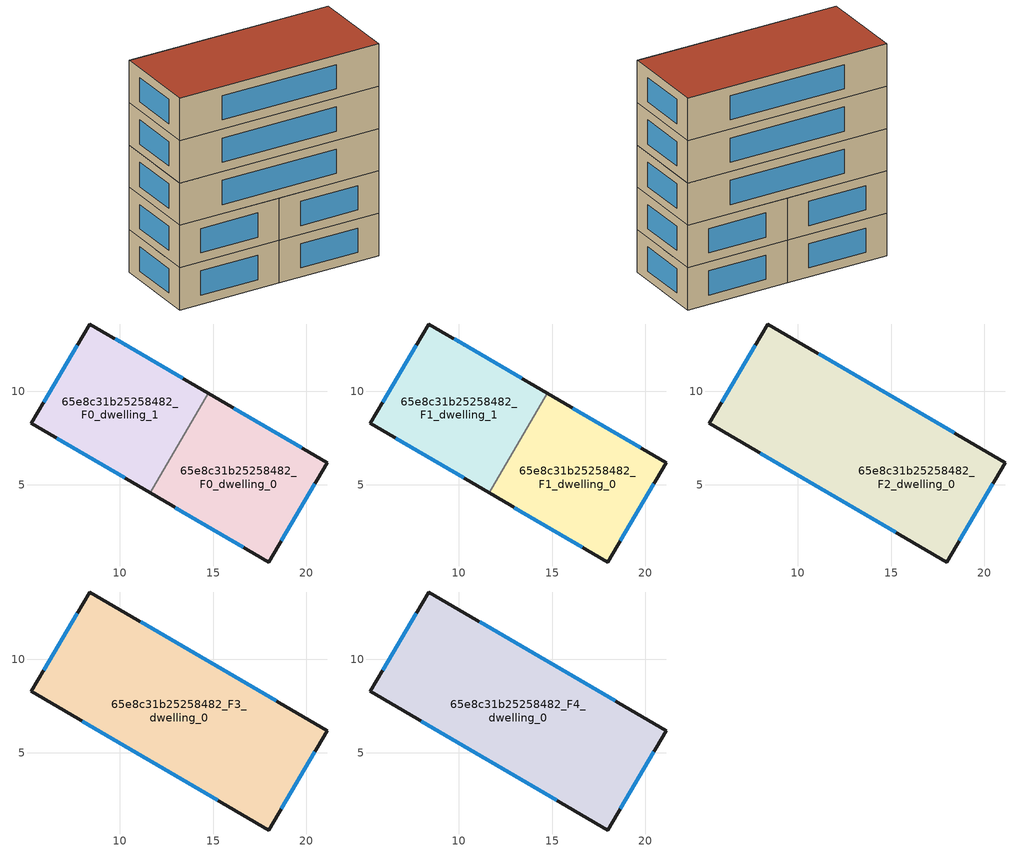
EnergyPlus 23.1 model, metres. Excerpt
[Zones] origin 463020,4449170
65e8c31b25258482_F0_dwelling_0
 floor ground (EU_floor_Construction): 21.12,6.18 17.97,0.85 11.62,4.56 14.74,9.91 z0
 wall outside (EU_wall_Construction): 11.62,4.56 17.97,0.85 21.12,6.18 14.74,9.91 z0:3
 wall to 65e8c31b25258482_F0_dwelling_1 (EU_wall_Construction): 14.74,9.91 11.62,4.56 z0:3
 window (EU_Window_Construction): 19.75,6.98 16.11,9.11 / 18.65,1.99 20.44,5.04 / 12.98,3.77 16.61,1.64 z0.64:2.36
65e8c31b25258482_F0_dwelling_1
 floor ground (EU_floor_Construction): 14.74,9.91 11.62,4.56 5.25,8.28 8.39,13.62 z0
 wall outside (EU_wall_Construction): 14.74,9.91 8.39,13.62 5.25,8.28 11.62,4.56 z0:3
 window (EU_Window_Construction): 6.62,7.49 10.26,5.36 / 7.72,12.48 5.92,9.43 / 13.38,10.7 9.75,12.82 z0.64:2.36
65e8c31b25258482_F1_dwelling_0
 floor to 65e8c31b25258482_F0_dwelling_0 (EU_floor_Construction): 21.12,6.18 17.97,0.85 11.62,4.56 14.74,9.91 z3
 wall outside (EU_wall_Construction): 11.62,4.56 17.97,0.85 21.12,6.18 14.74,9.91 z3:6
 wall to 65e8c31b25258482_F1_dwelling_1 (EU_wall_Construction): 14.74,9.91 11.62,4.56 z3:6
 window (EU_Window_Construction): 19.75,6.98 16.11,9.11 / 18.65,1.99 20.44,5.04 / 12.98,3.77 16.61,1.64 z3.64:5.36
65e8c31b25258482_F1_dwelling_1
 floor to 65e8c31b25258482_F0_dwelling_1 (EU_floor_Construction): 14.74,9.91 11.62,4.56 5.25,8.28 8.39,13.62 z3
 wall outside (EU_wall_Construction): 14.74,9.91 8.39,13.62 5.25,8.28 11.62,4.56 z3:6
 window (EU_Window_Construction): 6.62,7.49 10.26,5.36 / 7.72,12.48 5.92,9.43 / 13.38,10.7 9.75,12.82 z3.64:5.36
65e8c31b25258482_F2_dwelling_0
 floor to 65e8c31b25258482_F1_dwelling_0 (EU_floor_Construction): 21.12,6.18 17.97,0.85 11.62,4.56 14.74,9.91 z6
 floor to 65e8c31b25258482_F1_dwelling_1 (EU_floor_Construction): 14.74,9.91 11.62,4.56 5.25,8.28 8.39,13.62 z6
 wall outside (EU_wall_Construction): 21.12,6.18 8.39,13.62 5.25,8.28 17.97,0.85 21.12,6.18 z6:9
 window (EU_Window_Construction): 18.39,7.78 11.12,12.03 / 18.65,1.99 20.44,5.04 / 7.98,6.69 15.25,2.44 / 7.72,12.48 5.92,9.43 z6.64:8.36
65e8c31b25258482_F3_dwelling_0
 floor to 65e8c31b25258482_F2_dwelling_0 (EU_floor_Construction): 21.12,6.18 17.97,0.85 5.25,8.28 8.39,13.62 z9
 wall outside (EU_wall_Construction): 21.12,6.18 8.39,13.62 5.25,8.28 17.97,0.85 21.12,6.18 z9:12
 window (EU_Window_Construction): 18.39,7.78 11.12,12.03 / 18.65,1.99 20.44,5.04 / 7.98,6.69 15.25,2.44 / 7.72,12.48 5.92,9.43 z9.64:11.36
65e8c31b25258482_F4_dwelling_0
 floor to 65e8c31b25258482_F3_dwelling_0 (EU_floor_Construction): 21.12,6.18 17.97,0.85 5.25,8.28 8.39,13.62 z12
 wall outside (EU_wall_Construction): 21.12,6.18 8.39,13.62 5.25,8.28 17.97,0.85 21.12,6.18 z12:15
 window (EU_Window_Construction): 18.39,7.78 11.12,12.03 / 18.65,1.99 20.44,5.04 / 7.98,6.69 15.25,2.44 / 7.72,12.48 5.92,9.43 z12.64:14.36
 roof outside (EU_roof_Construction): 17.97,0.85 21.12,6.18 8.39,13.62 5.25,8.28 z15
[Building]
EU S2 Campaign: North Axis=0; Terrain=City; Solar Distribution=FullExterior
[Site:Location]
Yerevan-Zvartnots.Intl.AP: Latitude=40.15; Longitude=44.383; Time Zone=4; Elevation=854
[SizingPeriod:WeatherFileDays]
AnnualSizingPeriod: Begin Month=1; Begin Day of Month=1; End Month=12; End Day of Month=31; Day of Week for Start Day=Monday; Use Weather File Daylight Saving Period=No; Use Weather File Rain and Snow Indicators=No
[MATERIAL]
EU_InternalMass_Material: Roughness=MediumRough; Thickness=0.1; Conductivity=1; Density=1800; Specific Heat=900; Thermal Absorptance=0.9; Solar Absorptance=0.7; Visible Absorptance=0.7
[MATERIAL:NOMASS] Roughness=MediumRough; Thermal Absorptance=0.9; Solar Absorptance=0.7; Visible Absorptance=0.7
Name | Thermal Resistance
EU_wall_NoMass | 1.05043
EU_roof_NoMass | 1.45357
EU_floor_NoMass | 0.478065
[WINDOWMATERIAL:SIMPLEGLAZINGSYSTEM]
EU_Window_SimpleGlazing: UFactor=2.5566; Solar Heat Gain Coefficient=0.75; Visible Transmittance=0.75
[CONSTRUCTION]
EU_wall_Construction: EU_wall_NoMass
EU_roof_Construction: EU_roof_NoMass
EU_floor_Construction: EU_floor_NoMass
EU_Window_Construction: EU_Window_SimpleGlazing
EU_InternalMass_Construction: EU_InternalMass_Material
[ZONE] Type=1; Multiplier=1; Ceiling Height=autocalculate; Floor Area=autocalculate; Part of Total Floor Area=Yes
Name | Volume
65e8c31b25258482_F0_dwelling_0; 65e8c31b25258482_F1_dwelling_0 | 136.863
65e8c31b25258482_F2_dwelling_0 | 273.705
65e8c31b25258482_F3_dwelling_0; 65e8c31b25258482_F4_dwelling_0 | 273.711
65e8c31b25258482_F0_dwelling_1; 65e8c31b25258482_F1_dwelling_1 | 136.846
[INTERNALMASS] Construction=EU_InternalMass_Construction
Name | Zone or ZoneList | Surface Area
65e8c31b25258482_F0_dwelling_0_EU_InternalMass | 65e8c31b25258482_F0_dwelling_0 | 45.6209
65e8c31b25258482_F0_dwelling_1_EU_InternalMass | 65e8c31b25258482_F0_dwelling_1 | 45.6155
65e8c31b25258482_F1_dwelling_0_EU_InternalMass | 65e8c31b25258482_F1_dwelling_0 | 45.6209
65e8c31b25258482_F1_dwelling_1_EU_InternalMass | 65e8c31b25258482_F1_dwelling_1 | 45.6155
65e8c31b25258482_F2_dwelling_0_EU_InternalMass | 65e8c31b25258482_F2_dwelling_0 | 91.237
65e8c31b25258482_F3_dwelling_0_EU_InternalMass | 65e8c31b25258482_F3_dwelling_0 | 91.237
65e8c31b25258482_F4_dwelling_0_EU_InternalMass | 65e8c31b25258482_F4_dwelling_0 | 91.237
[OTHEREQUIPMENT] Fuel Type=Electricity; Design Level Calculation Method=Watts/Area; Power per Zone Floor Area=1; Fraction Latent=0; Fraction Radiant=0; Fraction Lost=0; Carbon Dioxide Generation Rate=0; EndUse Subcategory=EU_Step8_InternalGains
Name | Zone or ZoneList or Space or SpaceList | Schedule
EU_Step8_InternalGain_65e8c31b25258482_F0_dwelling_0_f000 | 65e8c31b25258482_F0_dwelling_0 | EU_Step8_GainSchedule_65e8c31b25258482_F0_dwelling_0_f000
EU_Step8_InternalGain_65e8c31b25258482_F0_dwelling_1_f000 | 65e8c31b25258482_F0_dwelling_1 | EU_Step8_GainSchedule_65e8c31b25258482_F0_dwelling_1_f000
EU_Step8_InternalGain_65e8c31b25258482_F1_dwelling_0_f000 | 65e8c31b25258482_F1_dwelling_0 | EU_Step8_GainSchedule_65e8c31b25258482_F1_dwelling_0_f000
EU_Step8_InternalGain_65e8c31b25258482_F1_dwelling_1_f000 | 65e8c31b25258482_F1_dwelling_1 | EU_Step8_GainSchedule_65e8c31b25258482_F1_dwelling_1_f000
EU_Step8_InternalGain_65e8c31b25258482_F2_dwelling_0_f000 | 65e8c31b25258482_F2_dwelling_0 | EU_Step8_GainSchedule_65e8c31b25258482_F2_dwelling_0_f000
EU_Step8_InternalGain_65e8c31b25258482_F3_dwelling_0_f000 | 65e8c31b25258482_F3_dwelling_0 | EU_Step8_GainSchedule_65e8c31b25258482_F3_dwelling_0_f000
EU_Step8_InternalGain_65e8c31b25258482_F4_dwelling_0_f000 | 65e8c31b25258482_F4_dwelling_0 | EU_Step8_GainSchedule_65e8c31b25258482_F4_dwelling_0_f000
[ZONEVENTILATION:DESIGNFLOWRATE] Schedule=EU_AlwaysOn; Design Flow Rate Calculation Method=AirChanges/Hour; Air Changes per Hour=0.557805; Ventilation Type=Natural; Fan Pressure Rise=0; Fan Total Efficiency=1; Constant Term Coefficient=1; Temperature Term Coefficient=0; Velocity Term Coefficient=0; Velocity Squared Term Coefficient=0; Minimum Indoor Temperature=-100; Maximum Indoor Temperature=100; Delta Temperature=-100; Minimum Outdoor Temperature=-100; Maximum Outdoor Temperature=100; Maximum Wind Speed=40
Name | Zone or ZoneList or Space or SpaceList
EU_ConstantAir_65e8c31b25258482_F0_dwelling_0 | 65e8c31b25258482_F0_dwelling_0
EU_ConstantAir_65e8c31b25258482_F0_dwelling_1 | 65e8c31b25258482_F0_dwelling_1
EU_ConstantAir_65e8c31b25258482_F1_dwelling_0 | 65e8c31b25258482_F1_dwelling_0
EU_ConstantAir_65e8c31b25258482_F1_dwelling_1 | 65e8c31b25258482_F1_dwelling_1
EU_ConstantAir_65e8c31b25258482_F2_dwelling_0 | 65e8c31b25258482_F2_dwelling_0
EU_ConstantAir_65e8c31b25258482_F3_dwelling_0 | 65e8c31b25258482_F3_dwelling_0
EU_ConstantAir_65e8c31b25258482_F4_dwelling_0 | 65e8c31b25258482_F4_dwelling_0
[HVACTEMPLATE:THERMOSTAT] Constant Heating Setpoint=20; Constant Cooling Setpoint=50
EU_HeatOnly_65e8c31b25258482_F0_dwelling_0; EU_HeatOnly_65e8c31b25258482_F0_dwelling_1; EU_HeatOnly_65e8c31b25258482_F1_dwelling_0; EU_HeatOnly_65e8c31b25258482_F1_dwelling_1; EU_HeatOnly_65e8c31b25258482_F2_dwelling_0; EU_HeatOnly_65e8c31b25258482_F3_dwelling_0; EU_HeatOnly_65e8c31b25258482_F4_dwelling_0
[HVACTEMPLATE:ZONE:IDEALLOADSAIRSYSTEM] System Availability Schedule=EU_AlwaysOn; Maximum Heating Supply Air Temperature=50; Minimum Cooling Supply Air Temperature=13; Maximum Heating Supply Air Humidity Ratio=0.0156; Minimum Cooling Supply Air Humidity Ratio=0.0077; Heating Limit=NoLimit; Cooling Limit=NoLimit; Heating Availability Schedule=EU_AlwaysOn; Cooling Availability Schedule=EU_CoolingOff; Dehumidification Control Type=ConstantSensibleHeatRatio; Cooling Sensible Heat Ratio=0.7; Dehumidification Setpoint=60; Humidification Control Type=None; Humidification Setpoint=30; Outdoor Air Method=None; Outdoor Air Flow Rate per Person=0.00944; Outdoor Air Flow Rate per Zone Floor Area=0; Outdoor Air Flow Rate per Zone=0; Demand Controlled Ventilation Type=None; Outdoor Air Economizer Type=NoEconomizer; Heat Recovery Type=None; Sensible Heat Recovery Effectiveness=0.7; Latent Heat Recovery Effectiveness=0.65
Name | Template Thermostat
65e8c31b25258482_F0_dwelling_0 | EU_HeatOnly_65e8c31b25258482_F0_dwelling_0
65e8c31b25258482_F0_dwelling_1 | EU_HeatOnly_65e8c31b25258482_F0_dwelling_1
65e8c31b25258482_F1_dwelling_0 | EU_HeatOnly_65e8c31b25258482_F1_dwelling_0
65e8c31b25258482_F1_dwelling_1 | EU_HeatOnly_65e8c31b25258482_F1_dwelling_1
65e8c31b25258482_F2_dwelling_0 | EU_HeatOnly_65e8c31b25258482_F2_dwelling_0
65e8c31b25258482_F3_dwelling_0 | EU_HeatOnly_65e8c31b25258482_F3_dwelling_0
65e8c31b25258482_F4_dwelling_0 | EU_HeatOnly_65e8c31b25258482_F4_dwelling_0
[SIZING:ZONE] Zone Cooling Design Supply Air Temperature Input Method=SupplyAirTemperature; Zone Cooling Design Supply Air Temperature=13; Zone Heating Design Supply Air Temperature Input Method=SupplyAirTemperature; Zone Heating Design Supply Air Temperature=50; Zone Cooling Design Supply Air Humidity Ratio=0.008; Zone Heating Design Supply Air Humidity Ratio=0.008; Cooling Design Air Flow Method=DesignDay; Cooling Design Air Flow Rate=0; Cooling Minimum Air Flow per Zone Floor Area=0.000762; Cooling Minimum Air Flow=0; Cooling Minimum Air Flow Fraction=0.2; Heating Design Air Flow Method=DesignDay; Heating Design Air Flow Rate=0; Heating Maximum Air Flow per Zone Floor Area=0.002032; Heating Maximum Air Flow=0.141576; Heating Maximum Air Flow Fraction=0.3; Account for Dedicated Outdoor Air System=No; Dedicated Outdoor Air System Control Strategy=NeutralSupplyAir; Dedicated Outdoor Air Low Setpoint Temperature for Design=autosize; Dedicated Outdoor Air High Setpoint Temperature for Design=autosize; Zone Load Sizing Method=Sensible Load Only No Latent Load; Zone Latent Cooling Design Supply Air Humidity Ratio Input Method=HumidityRatioDifference; Zone Cooling Design Supply Air Humidity Ratio Difference=0.005; Zone Latent Heating Design Supply Air Humidity Ratio Input Method=HumidityRatioDifference; Zone Humidification Design Supply Air Humidity Ratio Difference=0.005
65e8c31b25258482_F0_dwelling_0; 65e8c31b25258482_F0_dwelling_1; 65e8c31b25258482_F1_dwelling_0; 65e8c31b25258482_F1_dwelling_1; 65e8c31b25258482_F2_dwelling_0; 65e8c31b25258482_F3_dwelling_0; 65e8c31b25258482_F4_dwelling_0
[SCHEDULE:CONSTANT]
Name | Hourly Value
EU_AlwaysOn | 1
EU_CoolingOff | 0
[SCHEDULE:FILE] Column Number=1; Rows to Skip at Top=0; Number of Hours of Data=8760; Column Separator=Comma; Interpolate to Timestep=No; Minutes per Item=60; Adjust Schedule for Daylight Savings=Yes
Name | File
EU_Step8_GainSchedule_65e8c31b25258482_F0_dwelling_0_f000 | ../../schedules/65e8c31b25258482/65e8c31b25258482_F0_dwelling_0_f000_gain.csv
EU_Step8_GainSchedule_65e8c31b25258482_F0_dwelling_1_f000 | ../../schedules/65e8c31b25258482/65e8c31b25258482_F0_dwelling_1_f000_gain.csv
EU_Step8_GainSchedule_65e8c31b25258482_F1_dwelling_0_f000 | ../../schedules/65e8c31b25258482/65e8c31b25258482_F1_dwelling_0_f000_gain.csv
EU_Step8_GainSchedule_65e8c31b25258482_F1_dwelling_1_f000 | ../../schedules/65e8c31b25258482/65e8c31b25258482_F1_dwelling_1_f000_gain.csv
EU_Step8_GainSchedule_65e8c31b25258482_F2_dwelling_0_f000 | ../../schedules/65e8c31b25258482/65e8c31b25258482_F2_dwelling_0_f000_gain.csv
EU_Step8_GainSchedule_65e8c31b25258482_F3_dwelling_0_f000 | ../../schedules/65e8c31b25258482/65e8c31b25258482_F3_dwelling_0_f000_gain.csv
EU_Step8_GainSchedule_65e8c31b25258482_F4_dwelling_0_f000 | ../../schedules/65e8c31b25258482/65e8c31b25258482_F4_dwelling_0_f000_gain.csv
